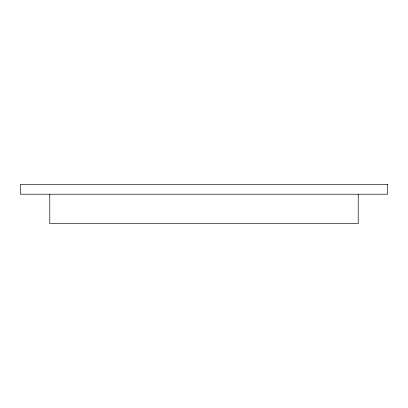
<?xml version="1.0" encoding="UTF-8"?>
<svg xmlns="http://www.w3.org/2000/svg" width="408" height="408" viewBox="0 0 408 408"><rect width="100%" height="100%" fill="white"/><g stroke="black" fill="none" stroke-linecap="round" stroke-linejoin="round"><path stroke-width="0.61" d="M358.224 194.208L358.224 223.584L49.776 223.584L49.776 194.208M387.6 184.416L20.4 184.416L20.4 194.208L387.6 194.208L387.6 184.416"/></g></svg>
